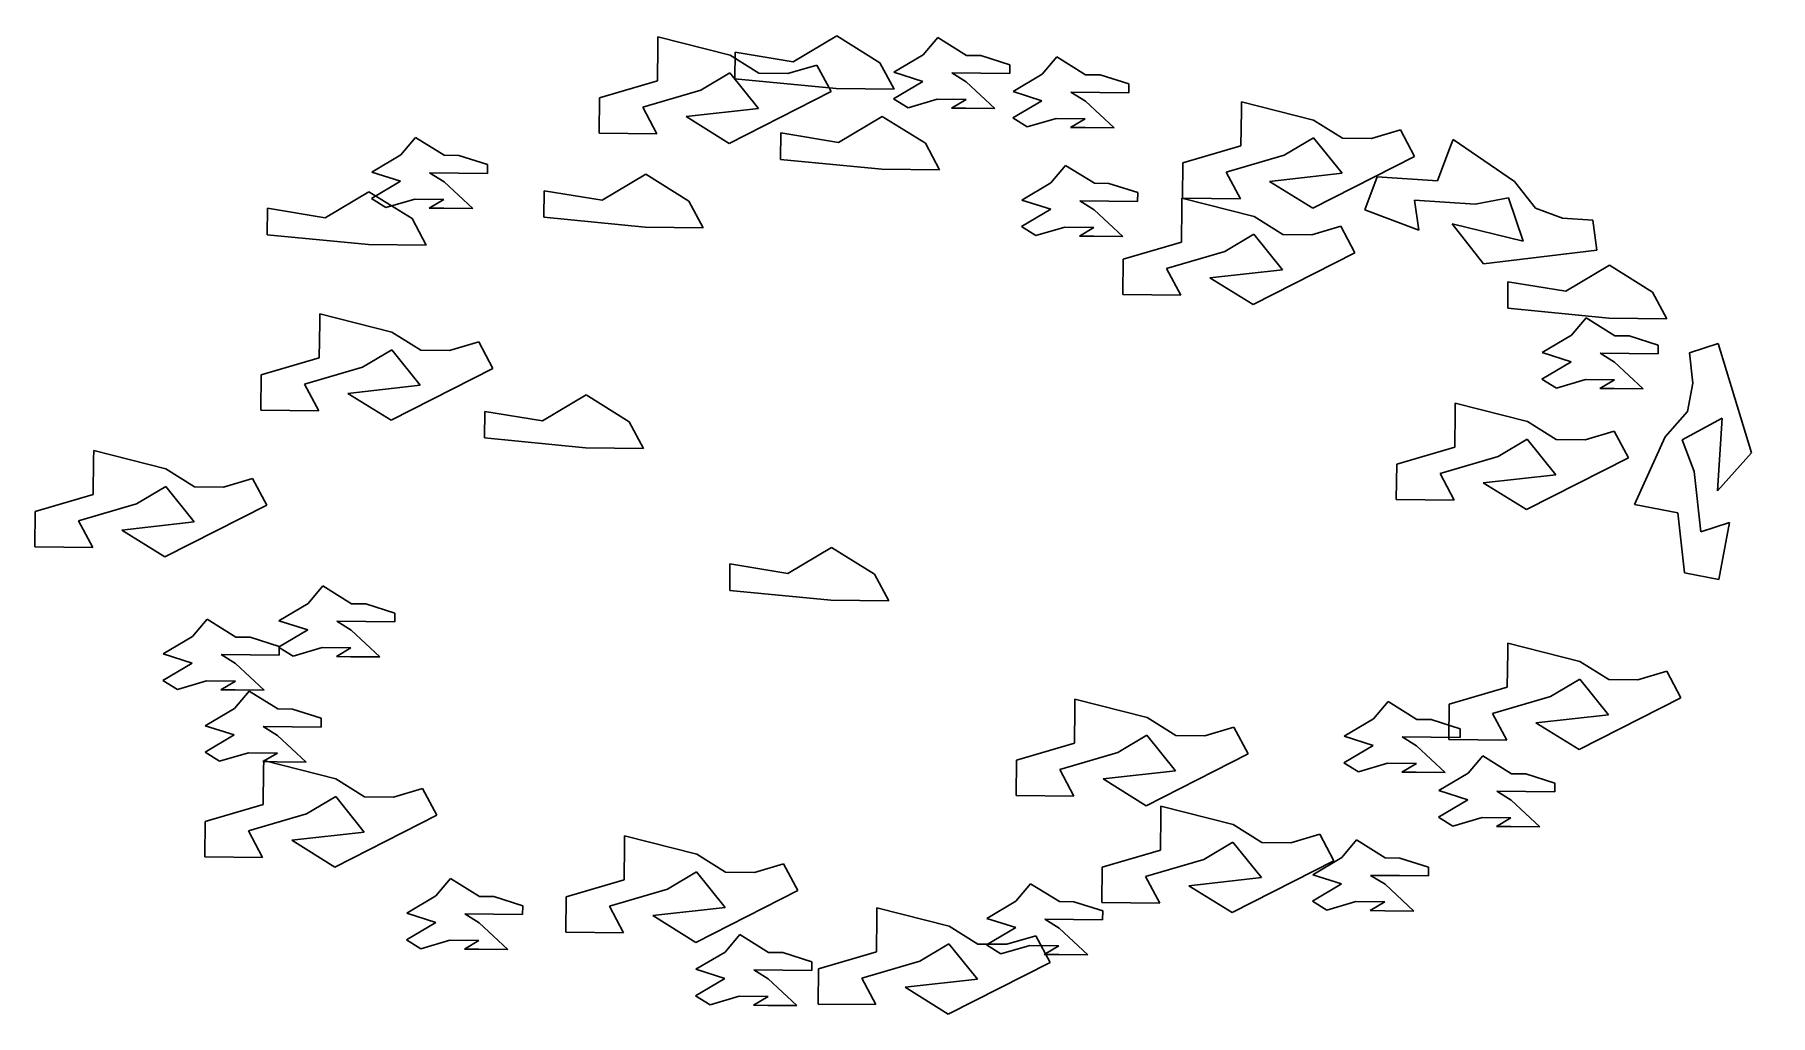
# Model space of a CAD drawing. Header units: metres. Extents: x 32.03 to 41.93, y -0.64 to 4.96.
import ezdxf

# ---------------------------------------------------------------- set-up
doc = ezdxf.new("R2010")
doc.units = ezdxf.units.M

# ---------------------------------------------------------------- blocks, each defined once
blk = doc.blocks.new('BRANCHO1', base_point=(16.66, 36.12))
for p, q in [((16.57, 36.15), (16.64, 36.21)), ((16.64, 36.21), (16.67, 36.18)), ((16.7, 36.17), (16.69, 36.2)), ((16.69, 36.2), (16.73, 36.2)), ((16.73, 36.2), (16.73, 36.16)), ((16.67, 36.18), (16.62, 36.17)), ((16.62, 36.17), (16.64, 36.13)), ((16.66, 36.15), (16.7, 36.17)), ((16.73, 36.16), (16.69, 36.14)), ((16.58, 36.12), (16.57, 36.15)), ((16.64, 36.13), (16.66, 36.15)), ((16.6, 36.13), (16.58, 36.12)), ((16.62, 36.13), (16.6, 36.13)), ((16.64, 36.11), (16.62, 36.13)), ((16.69, 36.14), (16.69, 36.1)), ((16.69, 36.09), (16.64, 36.11)), ((16.69, 36.1), (16.69, 36.09))]:
    blk.add_line(p, q)
blk = doc.blocks.new('BRANCHO3', base_point=(16.71, 35.96))
for p, q in [((16.67, 36.03), (16.69, 36)), ((16.69, 36.03), (16.67, 36.03)), ((16.7, 36.03), (16.69, 36.03)), ((16.69, 36.02), (16.7, 36.03)), ((16.73, 36.03), (16.71, 36.02)), ((16.74, 36.02), (16.73, 36.03)), ((16.71, 36.02), (16.69, 36.02)), ((16.72, 36), (16.74, 36.02)), ((16.69, 36), (16.7, 35.99)), ((16.74, 35.99), (16.72, 36)), ((16.66, 35.99), (16.66, 35.98)), ((16.68, 35.99), (16.66, 35.99)), ((16.7, 35.99), (16.68, 35.99)), ((16.72, 35.97), (16.74, 35.99)), ((16.66, 35.98), (16.68, 35.97)), ((16.68, 35.97), (16.69, 35.97)), ((16.69, 35.97), (16.71, 35.95)), ((16.71, 35.95), (16.72, 35.97)), ((16.71, 35.95), (16.71, 35.95))]:
    blk.add_line(p, q)
blk = doc.blocks.new('BRANCHO2', base_point=(16.83, 36.07))
for p, q in [((16.79, 36.07), (16.78, 36.1)), ((16.78, 36.1), (16.82, 36.1)), ((16.82, 36.1), (16.89, 36.09)), ((16.89, 36.09), (16.89, 36.06)), ((16.82, 36.04), (16.79, 36.07)), ((16.85, 36.07), (16.82, 36.04)), ((16.89, 36.06), (16.85, 36.07))]:
    blk.add_line(p, q)

msp = doc.modelspace()

# ---------------------------------------------------------------- block references
at = {"xscale": 8.26, "yscale": 5.03, "zscale": 8.26}
for name, p, rotation in [('BRANCHO2', (36.52, 4.8), 179.39), ('BRANCHO1', (35.83, 4.79), 179.39), ('BRANCHO3', (37.18, 4.89), 179.39), ('BRANCHO3', (37.86, 4.78), 179.39), ('BRANCHO1', (39.16, 4.42), 179.39), ('BRANCHO2', (36.78, 4.34), 179.39), ('BRANCHO1', (40.3, 4.13), 159.39), ('BRANCHO3', (34.2, 4.32), 179.39), ('BRANCHO2', (35.43, 4.01), 179.39), ('BRANCHO3', (37.91, 4.16), 179.39), ('BRANCHO2', (33.85, 3.91), 179.39), ('BRANCHO1', (38.82, 3.87), 179.39), ('BRANCHO2', (40.93, 3.49), 179.39), ('BRANCHO1', (33.9, 3.21), 179.39), ('BRANCHO3', (40.88, 3.29), 179.39), ('BRANCHO1', (41.35, 2.49), 259.39), ('BRANCHO2', (35.09, 2.75), 179.39), ('BRANCHO1', (40.38, 2.7), 179.39), ('BRANCHO1', (32.61, 2.43), 179.39), ('BRANCHO2', (36.49, 1.88), 179.39), ('BRANCHO3', (33.67, 1.76), 179.39), ('BRANCHO3', (33.01, 1.57), 179.39), ('BRANCHO1', (40.68, 1.33), 179.39), ('BRANCHO3', (33.25, 1.16), 179.39), ('BRANCHO1', (38.21, 1.01), 179.39), ('BRANCHO3', (39.75, 1.1), 179.39), ('BRANCHO1', (33.58, 0.66), 179.39), ('BRANCHO3', (40.29, 0.79), 179.39), ('BRANCHO1', (38.7, 0.4), 179.39), ('BRANCHO1', (35.64, 0.23), 179.39), ('BRANCHO3', (39.57, 0.31), 179.39), ('BRANCHO3', (34.4, 0.09), 179.39), ('BRANCHO3', (37.71, 0.06), 179.39), ('BRANCHO1', (37.08, -0.18), 179.39), ('BRANCHO3', (36.05, -0.23), 179.39)]:
    msp.add_blockref(name, p, dxfattribs=dict(at, rotation=rotation))

doc.saveas('drawing.dxf')
